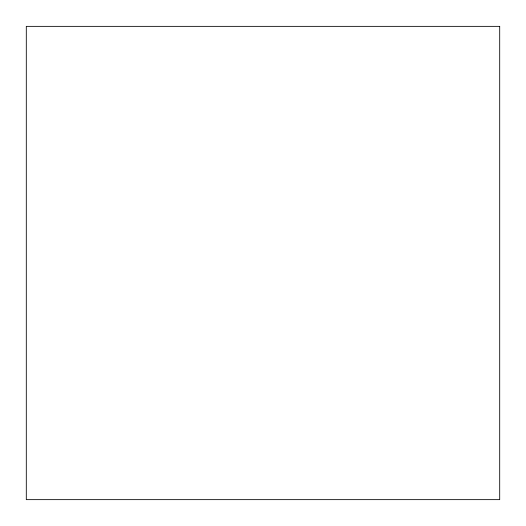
<?xml version="1.0" encoding="UTF-8"?>
<svg xmlns="http://www.w3.org/2000/svg" width="526" height="526" viewBox="0 0 526 526"><rect width="100%" height="100%" fill="white"/><g stroke="black" fill="none" stroke-linecap="round" stroke-linejoin="round"><path stroke-width="0.79" d="M499.7 26.359L26.3 26.359L26.3 499.641L499.7 499.641L499.7 26.359"/></g></svg>
